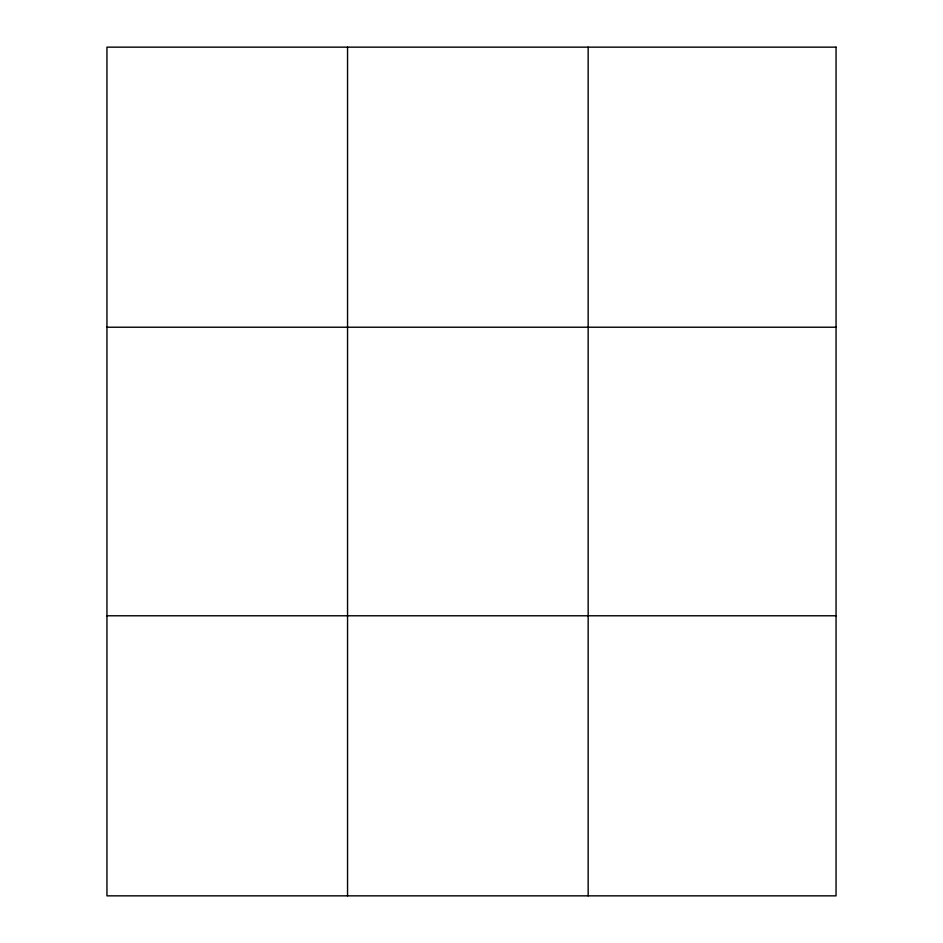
<?xml version="1.0" encoding="UTF-8"?>
<svg xmlns="http://www.w3.org/2000/svg" width="943" height="943" viewBox="0 0 943 943"><rect width="100%" height="100%" fill="white"/><g stroke="black" fill="none" stroke-linecap="round" stroke-linejoin="round"><path stroke-width="1.41" d="M347.554 47.15L347.554 895.85M588.161 47.15L588.161 895.85M106.948 327.221L836.052 327.221M106.948 615.779L836.052 615.779M836.052 47.15L836.052 895.85L106.948 895.85L106.948 47.15L836.052 47.15"/></g></svg>
